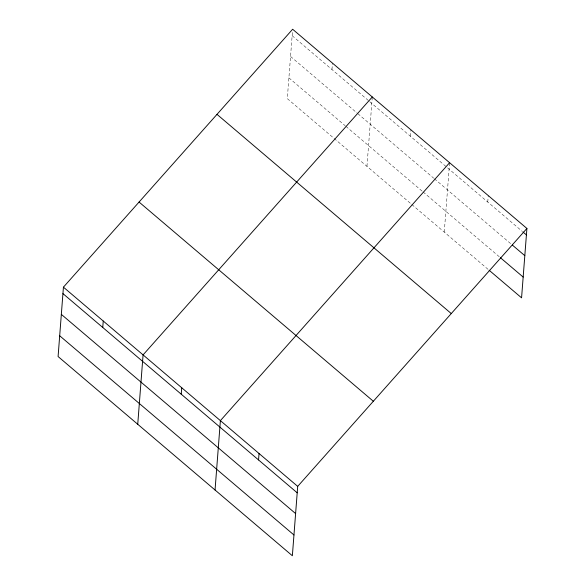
<?xml version="1.0" encoding="UTF-8"?>
<svg xmlns="http://www.w3.org/2000/svg" width="585" height="585" viewBox="0 0 585 585"><rect width="100%" height="100%" fill="white"/><g stroke="black" fill="none" stroke-linecap="round" stroke-linejoin="round"><path stroke-width="0.44" stroke-dasharray="2.92 2.19" d="M292.39 32.475L287.301 98.631L411.131 203.924M331.973 69.556L332.47 63.114M366.956 166.359L372.228 97.783M410.451 136.29L410.948 129.848M444.264 232.099L449.602 162.718M487.758 202.03L488.256 195.587M292.149 35.692L369.055 101.088M369.735 101.673L522.273 231.382M290.548 56.46L357.15 113.102M357.837 113.68L433.704 178.191M434.392 178.783L511.699 244.515M288.902 77.864L345.208 125.738M345.896 126.323L422.392 191.375M423.087 191.96L499.7 257.115M411.818 204.516L488.438 269.663"/><path stroke-width="0.88" d="M63.429 287.162L58.09 356.543L292.361 555.75L297.699 486.369L526.909 228.457L292.639 29.25L63.429 287.162L297.699 486.369M102.755 327.468L103.252 321.026M137.738 424.271L143.076 354.89L372.294 96.978M181.24 394.202L181.73 387.76M215.046 490.011L220.391 420.63L449.602 162.718M258.548 459.942L259.045 453.499M526.909 228.457L521.571 297.838L489.133 270.248M522.961 231.967L526.412 234.899M512.394 245.108L524.818 255.667M500.394 257.7L523.173 277.071M216.998 114.36L451.269 313.567M139.069 202.052L373.34 401.259M62.931 293.604L297.202 492.811M61.33 314.372L295.601 513.579M59.685 335.775L293.955 534.982"/></g></svg>
